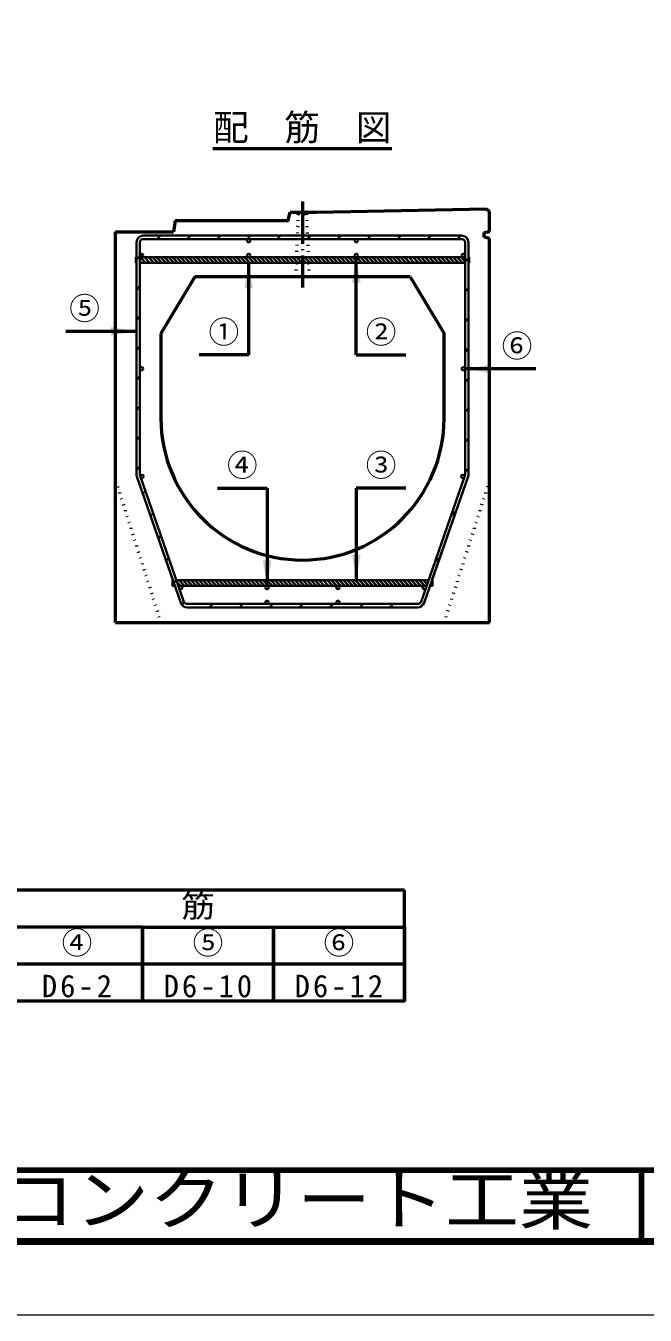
# Model space of a CAD drawing. Units: millimetres, scale not verified. Extents: x -2102 to 2102, y -1485 to 1485.
# Drawn here: x -962 to -87, y -1485 to 335 of the extents above; entities that cross this region are included whole.
import ezdxf
from ezdxf.enums import TextEntityAlignment as Align

# ---------------------------------------------------------------- set-up
doc = ezdxf.new("R2010")
doc.units = ezdxf.units.MM
doc.header["$LTSCALE"] = 5
doc.linetypes.add('DOTTED', pattern=[1.75, 0.25, -1.5])
doc.linetypes.add('LONG_DASHED_DOTTED', pattern=[15.25, 12, -1.5, 0.25, -1.5])
doc.layers.add('0-0_V-nasSTD', color=7, linetype='Continuous', lineweight=35)
doc.layers.add('0-1_0', color=7, linetype='Continuous', lineweight=50)
doc.styles.add('ＭＳ ゴシック', font='')
doc.styles.get('ＭＳ ゴシック').set_extended_font_data('MS Gothic')

msp = doc.modelspace()

# ---------------------------------------------------------------- linework, layer by layer
at = {"layer": '0-0_V-nasSTD', "lineweight": 50}
for p, q in [((-797.5, -885), (-982.5, -885)), ((-612.5, -885), (-797.5, -885)), ((-427.5, -885), (-612.5, -885)), ((-427.5, -937), (-427.5, -885)), ((-797.5, -937), (-612.5, -937)), ((-612.5, -989), (-612.5, -937)), ((-612.5, -937), (-427.5, -937)), ((-612.5, -1041), (-612.5, -989))]:
    msp.add_line(p, q, dxfattribs=at)
at = {"layer": '0-0_V-nasSTD', "lineweight": 100}
for p, q in [((-92.5, -1280), (-92.5, -1380)), ((-1997.5, -1380), (1997.5, -1380))]:
    msp.add_line(p, q, dxfattribs=at)
at = {"layer": '0-0_V-nasSTD', "lineweight": 18}
for points in [[(-2102.5, -1485), (-2102.5, 1485), (2102.5, 1485), (2102.5, -1485)], [(-2002.5, -1385), (-2002.5, 1385), (2002.5, 1385), (2002.5, -1385)]]:
    msp.add_lwpolyline(points, close=True, dxfattribs=at)
at = {"layer": '0-0_V-nasSTD', "lineweight": 50}
for points in [[(-982.5, -989), (-797.5, -989), (-797.5, -937), (-982.5, -937)], [(-797.5, -989), (-797.5, -937), (-797.5, -989)], [(-797.5, -989), (-612.5, -989), (-612.5, -937)], [(-612.5, -989), (-612.5, -937), (-612.5, -989)], [(-612.5, -989), (-427.5, -989), (-427.5, -937)], [(-612.5, -1041), (-427.5, -1041), (-427.5, -989), (-427.5, -937), (-427.5, -989)], [(-982.5, -1041), (-797.5, -1041), (-797.5, -989)], [(-797.5, -1041), (-797.5, -989), (-797.5, -1041)], [(-797.5, -1041), (-612.5, -1041), (-612.5, -989)], [(-612.5, -1041), (-612.5, -989), (-612.5, -1041)], [(-427.5, -1041), (-427.5, -989), (-427.5, -1041)]]:
    msp.add_lwpolyline(points, dxfattribs=at)
at = {"layer": '0-0_V-nasSTD'}
for points in [[(-653.525, -35.258), (-647.525, 0.742), (-641.525, -35.258)], [(-501.525, -27.258), (-495.525, 8.742), (-489.525, -27.258)], [(-841.925, -101.939), (-841.925, -89.939), (-805.925, -95.939)], [(-341.925, -148.858), (-305.925, -154.858), (-305.925, -142.858)], [(-501.525, -411.258), (-495.525, -447.258), (-489.525, -411.258)], [(-627.525, -419.258), (-621.525, -455.258), (-615.525, -419.258)]]:
    msp.add_solid(points, dxfattribs=at)
at = {"layer": '0-1_0'}
for p, q in [((-697.928, 162.342), (-445.122, 162.342)), ((-551.525, 72.342), (-311.525, 77.142)), ((-311.525, 77.142), (-307.525, 73.142)), ((-307.525, 44.742), (-307.525, 73.142)), ((-751.525, 60.342), (-753.925, 44.342)), ((-589.125, 72.342), (-551.525, 72.342)), ((-835.525, -506.858), (-835.525, 44.342)), ((-835.525, 44.342), (-753.925, 44.342)), ((-314.725, 43.542), (-307.525, 44.742)), ((-314.725, 37.142), (-314.725, 43.542)), ((-307.525, 35.142), (-314.725, 37.142)), ((-307.525, -506.858), (-307.525, 35.142)), ((-647.525, -129.258), (-647.525, 0.742)), ((-495.525, -129.258), (-495.525, 8.742)), ((-723.525, -18.858), (-771.525, -98.858)), ((-419.525, -18.858), (-723.525, -18.858)), ((-419.525, -18.858), (-371.525, -98.858)), ((-905.925, -95.939), (-805.925, -95.939)), ((-771.525, -98.858), (-771.525, -218.858)), ((-371.525, -218.858), (-371.525, -98.858)), ((-647.525, -129.258), (-717.525, -129.258)), ((-495.525, -129.258), (-425.525, -129.258)), ((-241.925, -148.858), (-341.925, -148.858)), ((-691.525, -317.258), (-621.525, -317.258)), ((-621.525, -317.258), (-621.525, -455.258)), ((-495.525, -317.258), (-495.525, -447.258)), ((-425.525, -317.258), (-495.525, -317.258)), ((-835.525, -506.858), (-307.525, -506.858))]:
    msp.add_line(p, q, dxfattribs=at)
at = {"layer": '0-1_0', "linetype": 'LONG_DASHED_DOTTED'}
msp.add_line((-571.525, 87.342), (-571.525, -33.858), dxfattribs=at)
at = {"layer": '0-1_0', "linetype": 'DOTTED'}
for p, q in [((-577.525, 69.942), (-581.525, -18.858)), ((-577.525, 69.942), (-579.925, 72.342)), ((-577.525, 69.942), (-565.525, 69.942)), ((-565.525, 69.942), (-563.125, 72.342)), ((-561.525, -18.858), (-565.525, 69.942)), ((-835.525, -306.858), (-771.525, -506.858)), ((-307.525, -306.858), (-371.525, -506.858))]:
    msp.add_line(p, q, dxfattribs=at)
at = {"layer": '0-1_0', "lineweight": 35}
for p, q in [((-796.325, 39.142), (-346.725, 39.142)), ((-772.046, 39.142), (-776.846, 34.342)), ((-729.62, 39.142), (-734.42, 34.342)), ((-687.193, 39.142), (-691.993, 34.342)), ((-644.767, 39.142), (-649.567, 34.342)), ((-602.341, 39.142), (-607.141, 34.342)), ((-559.914, 39.142), (-564.714, 34.342)), ((-517.488, 39.142), (-522.288, 34.342)), ((-475.061, 39.142), (-479.861, 34.342)), ((-432.635, 39.142), (-437.435, 34.342)), ((-390.209, 39.142), (-395.009, 34.342)), ((-347.782, 39.142), (-352.582, 34.342)), ((-805.925, 29.542), (-805.925, -297.636)), ((-801.125, 29.542), (-801.125, -298.447)), ((-801.125, -298.447), (-801.125, 29.542)), ((-346.725, 34.342), (-796.325, 34.342)), ((-796.325, 34.342), (-346.725, 34.342)), ((-341.925, -298.447), (-341.925, 29.542)), ((-341.925, 29.542), (-341.925, -298.447)), ((-337.125, -297.636), (-337.125, 29.542)), ((-806.725, 8.742), (-806.725, 0.742)), ((-805.925, 8.742), (-806.725, 8.742)), ((-806.725, 3.604), (-805.925, 2.804)), ((-806.725, 0.742), (-805.925, 0.742)), ((-806.725, 0.742), (-805.925, 0.742)), ((-806.207, 8.742), (-805.925, 8.46)), ((-801.125, 10.063), (-805.925, 5.263)), ((-341.925, 8.742), (-801.125, 8.742)), ((-801.125, 3.66), (-798.207, 0.742)), ((-341.925, 0.742), (-801.125, 0.742)), ((-580.373, 0.742), (-801.125, 0.742)), ((-797.822, 13.366), (-800.949, 10.24)), ((-800.55, 8.742), (-792.55, 0.742)), ((-794.893, 8.742), (-786.893, 0.742)), ((-789.237, 8.742), (-781.237, 0.742)), ((-783.58, 8.742), (-775.58, 0.742)), ((-777.923, 8.742), (-769.923, 0.742)), ((-772.266, 8.742), (-764.266, 0.742)), ((-766.609, 8.742), (-758.609, 0.742)), ((-760.952, 8.742), (-752.952, 0.742)), ((-755.295, 8.742), (-747.295, 0.742)), ((-749.639, 8.742), (-741.639, 0.742)), ((-743.982, 8.742), (-735.982, 0.742)), ((-738.325, 8.742), (-730.325, 0.742)), ((-732.668, 8.742), (-724.668, 0.742)), ((-727.011, 8.742), (-719.011, 0.742)), ((-721.354, 8.742), (-713.354, 0.742)), ((-715.697, 8.742), (-707.697, 0.742)), ((-710.041, 8.742), (-702.041, 0.742)), ((-704.384, 8.742), (-696.384, 0.742)), ((-698.727, 8.742), (-690.727, 0.742)), ((-693.07, 8.742), (-685.07, 0.742)), ((-687.413, 8.742), (-679.413, 0.742)), ((-681.756, 8.742), (-673.756, 0.742)), ((-676.1, 8.742), (-668.1, 0.742)), ((-670.443, 8.742), (-662.443, 0.742)), ((-664.786, 8.742), (-656.786, 0.742)), ((-659.129, 8.742), (-651.129, 0.742)), ((-653.472, 8.742), (-645.472, 0.742)), ((-647.815, 8.742), (-639.815, 0.742)), ((-642.158, 8.742), (-634.158, 0.742)), ((-636.502, 8.742), (-628.502, 0.742)), ((-630.845, 8.742), (-622.845, 0.742)), ((-625.188, 8.742), (-617.188, 0.742)), ((-619.531, 8.742), (-611.531, 0.742)), ((-613.874, 8.742), (-605.874, 0.742)), ((-608.217, 8.742), (-600.217, 0.742)), ((-602.56, 8.742), (-594.56, 0.742)), ((-596.904, 8.742), (-588.904, 0.742)), ((-591.247, 8.742), (-583.247, 0.742)), ((-585.59, 8.742), (-577.59, 0.742)), ((-579.933, 8.742), (-571.933, 0.742)), ((-574.276, 8.742), (-566.276, 0.742)), ((-568.619, 8.742), (-560.619, 0.742)), ((-562.962, 8.742), (-554.962, 0.742)), ((-557.306, 8.742), (-549.306, 0.742)), ((-551.649, 8.742), (-543.649, 0.742)), ((-545.992, 8.742), (-537.992, 0.742)), ((-540.335, 8.742), (-532.335, 0.742)), ((-534.678, 8.742), (-526.678, 0.742)), ((-529.021, 8.742), (-521.021, 0.742)), ((-523.364, 8.742), (-515.364, 0.742)), ((-517.708, 8.742), (-509.708, 0.742)), ((-512.051, 8.742), (-504.051, 0.742)), ((-506.394, 8.742), (-498.394, 0.742)), ((-500.737, 8.742), (-492.737, 0.742)), ((-495.08, 8.742), (-487.08, 0.742)), ((-489.423, 8.742), (-481.423, 0.742)), ((-483.766, 8.742), (-475.766, 0.742)), ((-478.11, 8.742), (-470.11, 0.742)), ((-472.453, 8.742), (-464.453, 0.742)), ((-466.796, 8.742), (-458.796, 0.742)), ((-461.139, 8.742), (-453.139, 0.742)), ((-455.482, 8.742), (-447.482, 0.742)), ((-449.825, 8.742), (-441.825, 0.742)), ((-444.168, 8.742), (-436.168, 0.742)), ((-438.512, 8.742), (-430.512, 0.742)), ((-432.855, 8.742), (-424.855, 0.742)), ((-427.198, 8.742), (-419.198, 0.742)), ((-421.541, 8.742), (-413.541, 0.742)), ((-415.884, 8.742), (-407.884, 0.742)), ((-410.227, 8.742), (-402.227, 0.742)), ((-404.571, 8.742), (-396.571, 0.742)), ((-398.914, 8.742), (-390.914, 0.742)), ((-393.257, 8.742), (-385.257, 0.742)), ((-387.6, 8.742), (-379.6, 0.742)), ((-381.943, 8.742), (-373.943, 0.742)), ((-376.286, 8.742), (-368.286, 0.742)), ((-370.629, 8.742), (-362.629, 0.742)), ((-364.973, 8.742), (-356.973, 0.742)), ((-359.316, 8.742), (-351.316, 0.742)), ((-353.659, 8.742), (-345.659, 0.742)), ((-348.002, 8.742), (-341.925, 2.666)), ((-342.345, 8.742), (-341.925, 8.322)), ((-337.125, 7.373), (-341.925, 2.573)), ((-336.325, 8.742), (-337.125, 8.742)), ((-337.125, 3.522), (-336.325, 2.722)), ((-337.125, 0.742), (-336.325, 0.742)), ((-336.688, 8.742), (-336.325, 8.379)), ((-801.125, -32.363), (-805.925, -37.163)), ((-341.925, -39.853), (-337.125, -35.053)), ((-801.125, -74.789), (-805.925, -79.589)), ((-341.925, -82.28), (-337.125, -77.48)), ((-801.125, -117.216), (-805.925, -122.016)), ((-341.925, -124.706), (-337.125, -119.906)), ((-801.125, -159.642), (-805.925, -164.442)), ((-341.925, -167.133), (-337.125, -162.333)), ((-801.125, -202.069), (-805.925, -206.869)), ((-341.925, -209.559), (-337.125, -204.759)), ((-801.125, -244.495), (-805.925, -249.295)), ((-341.925, -251.985), (-337.125, -247.185)), ((-801.125, -286.921), (-805.925, -291.721)), ((-341.925, -294.412), (-337.125, -289.612)), ((-743.333, -479.211), (-805.392, -300.79)), ((-800.859, -300.024), (-739.081, -477.635)), ((-739.081, -477.635), (-800.859, -300.024)), ((-342.192, -300.024), (-403.969, -477.635)), ((-342.192, -300.024), (-403.969, -477.635)), ((-399.718, -479.211), (-337.658, -300.79)), ((-337.658, -300.79), (-388.603, -447.258)), ((-346.421, -298.908), (-346.972, -299.458)), ((-793.36, -321.583), (-796.921, -325.144)), ((-782.411, -353.06), (-785.973, -356.622)), ((-361.968, -356.881), (-354.608, -349.521)), ((-771.462, -384.538), (-775.024, -388.099)), ((-760.514, -416.016), (-764.075, -419.577)), ((-384.596, -421.935), (-377.236, -414.575)), ((-755.247, -447.258), (-754.447, -447.258)), ((-755.247, -447.258), (-755.247, -455.258)), ((-755.247, -449.511), (-752.818, -451.94)), ((-753.126, -451.055), (-749.565, -447.493)), ((-749.647, -447.258), (-393.403, -447.258)), ((-393.403, -447.258), (-749.647, -447.258)), ((-748.475, -450.626), (-743.844, -455.258)), ((-746.187, -447.258), (-738.187, -455.258)), ((-740.53, -447.258), (-732.53, -455.258)), ((-734.873, -447.258), (-726.873, -455.258)), ((-729.216, -447.258), (-721.216, -455.258)), ((-723.56, -447.258), (-715.56, -455.258)), ((-717.903, -447.258), (-709.903, -455.258)), ((-712.246, -447.258), (-704.246, -455.258)), ((-706.589, -447.258), (-698.589, -455.258)), ((-700.932, -447.258), (-692.932, -455.258)), ((-695.275, -447.258), (-687.275, -455.258)), ((-689.618, -447.258), (-681.618, -455.258)), ((-683.962, -447.258), (-675.962, -455.258)), ((-678.305, -447.258), (-670.305, -455.258)), ((-672.648, -447.258), (-664.648, -455.258)), ((-666.991, -447.258), (-658.991, -455.258)), ((-661.334, -447.258), (-653.334, -455.258)), ((-655.677, -447.258), (-647.677, -455.258)), ((-650.02, -447.258), (-642.02, -455.258)), ((-644.364, -447.258), (-636.364, -455.258)), ((-638.707, -447.258), (-630.707, -455.258)), ((-633.05, -447.258), (-625.05, -455.258)), ((-627.393, -447.258), (-619.393, -455.258)), ((-621.736, -447.258), (-613.736, -455.258)), ((-616.079, -447.258), (-608.079, -455.258)), ((-610.422, -447.258), (-602.422, -455.258)), ((-604.766, -447.258), (-596.766, -455.258)), ((-599.109, -447.258), (-591.109, -455.258)), ((-593.452, -447.258), (-585.452, -455.258)), ((-587.795, -447.258), (-579.795, -455.258)), ((-582.138, -447.258), (-574.138, -455.258)), ((-576.481, -447.258), (-568.481, -455.258)), ((-570.824, -447.258), (-562.824, -455.258)), ((-565.168, -447.258), (-557.168, -455.258)), ((-559.511, -447.258), (-551.511, -455.258)), ((-553.854, -447.258), (-545.854, -455.258)), ((-548.197, -447.258), (-540.197, -455.258)), ((-542.54, -447.258), (-534.54, -455.258)), ((-536.883, -447.258), (-528.883, -455.258)), ((-531.226, -447.258), (-523.226, -455.258)), ((-525.57, -447.258), (-517.57, -455.258)), ((-519.913, -447.258), (-511.913, -455.258)), ((-514.256, -447.258), (-506.256, -455.258)), ((-508.599, -447.258), (-500.599, -455.258)), ((-502.942, -447.258), (-494.942, -455.258)), ((-497.285, -447.258), (-489.285, -455.258)), ((-491.629, -447.258), (-483.629, -455.258)), ((-485.972, -447.258), (-477.972, -455.258)), ((-480.315, -447.258), (-472.315, -455.258)), ((-474.658, -447.258), (-466.658, -455.258)), ((-469.001, -447.258), (-461.001, -455.258)), ((-463.344, -447.258), (-455.344, -455.258)), ((-457.687, -447.258), (-449.687, -455.258)), ((-452.031, -447.258), (-444.031, -455.258)), ((-446.374, -447.258), (-438.374, -455.258)), ((-440.717, -447.258), (-432.717, -455.258)), ((-435.06, -447.258), (-427.06, -455.258)), ((-429.403, -447.258), (-421.403, -455.258)), ((-423.746, -447.258), (-415.746, -455.258)), ((-418.089, -447.258), (-410.089, -455.258)), ((-412.433, -447.258), (-404.433, -455.258)), ((-406.776, -447.258), (-398.776, -455.258)), ((-401.119, -447.258), (-395.395, -452.982)), ((-395.462, -447.258), (-393.935, -448.785)), ((-390.373, -452.346), (-387.803, -454.916)), ((-388.914, -448.149), (-387.803, -449.259)), ((-755.247, -455.168), (-755.158, -455.258)), ((-755.247, -455.258), (-751.664, -455.258)), ((-746.864, -455.258), (-396.186, -455.258)), ((-741.734, -482.089), (-738.47, -478.824)), ((-734.547, -480.858), (-408.503, -480.858)), ((-408.503, -480.858), (-734.547, -480.858)), ((-734.265, -485.658), (-408.785, -485.658)), ((-702.877, -485.658), (-698.077, -480.858)), ((-660.45, -485.658), (-655.65, -480.858)), ((-618.024, -485.658), (-613.224, -480.858)), ((-575.597, -485.658), (-570.797, -480.858)), ((-533.171, -485.658), (-528.371, -480.858)), ((-490.745, -485.658), (-485.945, -480.858)), ((-448.318, -485.658), (-443.518, -480.858)), ((-405.195, -484.961), (-399.881, -479.647))]:
    msp.add_line(p, q, dxfattribs=at)
at = {"layer": '0-1_0', "lineweight": 100}
msp.add_line((-1997.5, -1280), (1997.5, -1280), dxfattribs=at)
at = {"layer": '0-1_0'}
msp.add_lwpolyline([(-751.525, 60.342), (-591.525, 60.342), (-589.125, 72.342)], dxfattribs=at)
at = {"layer": '0-1_0', "lineweight": 35}
for points in [[(-805.925, 8.742), (-806.725, 8.742), (-806.725, 0.742)], [(-801.125, 8.742), (-798.725, 8.742), (-647.525, 8.742), (-580.013, 8.742), (-571.525, 8.742), (-563.038, 8.742), (-495.525, 8.742), (-344.325, 8.742), (-341.925, 8.742)], [(-341.925, 0.742), (-562.677, 0.742), (-571.525, 0.742), (-580.373, 0.742)], [(-337.125, 8.742), (-336.325, 8.742), (-336.325, 0.742)], [(-337.125, 0.742), (-336.325, 0.742), (-336.325, 8.742)], [(-754.447, -447.258), (-755.247, -447.258), (-755.247, -455.258), (-751.664, -455.258)], [(-388.603, -447.258), (-387.803, -447.258), (-387.803, -455.258), (-391.386, -455.258)], [(-388.603, -447.258), (-387.803, -447.258), (-387.803, -455.258), (-391.386, -455.258), (-391.386, -455.258)], [(-746.864, -455.258), (-743.489, -455.258), (-621.525, -455.258), (-521.525, -455.258), (-399.562, -455.258), (-396.186, -455.258)]]:
    msp.add_lwpolyline(points, dxfattribs=at)
for centre in [(-647.525, 31.942), (-495.525, 31.942), (-798.725, 11.142), (-647.525, 11.142), (-495.525, 11.142), (-344.325, 11.142), (-798.725, -148.858), (-344.325, -148.858), (-798.028, -300.858), (-345.022, -300.858), (-743.489, -457.658), (-621.525, -457.658), (-521.525, -457.658), (-399.562, -457.658), (-621.525, -478.458), (-521.525, -478.458)]:
    msp.add_circle(centre, 2.4, dxfattribs=at)
for centre, radius, start, end in [((-796.325, 29.542), 9.6, 90, 180), ((-346.725, 29.542), 9.6, 0, 90), ((-796.325, 29.542), 4.8, 90, 180), ((-796.325, 29.542), 4.8, 90, 180), ((-346.725, 29.542), 4.8, 0, 90), ((-346.725, 29.542), 4.8, 0, 90), ((-796.325, -297.636), 9.6, 180, 199.17901), ((-796.325, -298.447), 4.8, 180, 199.17901), ((-796.325, -298.447), 4.8, 180, 199.17902), ((-346.725, -298.447), 4.8, 340.82099, 0), ((-346.725, -298.447), 4.8, 340.82099, 0), ((-346.725, -297.636), 9.6, 340.82099, 0), ((-734.265, -476.058), 9.6, 199.17901, 270), ((-734.547, -476.058), 4.8, 199.17901, 270), ((-734.547, -476.058), 4.8, 199.17901, 270), ((-408.785, -476.058), 9.6, 270, 340.82099), ((-408.503, -476.058), 4.8, 270, 340.82099), ((-408.503, -476.058), 4.8, 270, 340.82101)]:
    msp.add_arc(centre, radius, start, end, dxfattribs=at)
at = {"layer": '0-1_0'}
msp.add_arc((-571.525, -218.858), 200, 180, 0, dxfattribs=at)

# ---------------------------------------------------------------- texts
at = {"layer": '0-0_V-nasSTD', "style": 'ＭＳ ゴシック'}
for s, height, p in [('配\u3000筋\u3000図', 36.95, (-697.928, 162.342)), ('⑤', 31.67, (-900.925, -88.939)), ('①', 31.67, (-704.125, -122.258)), ('②', 31.67, (-482.125, -122.258)), ('⑥', 31.67, (-290.125, -141.858)), ('④', 31.67, (-678.125, -310.258)), ('③', 31.67, (-482.125, -310.258)), ('④', 31.67, (-911.6, -984.6)), ('⑤', 31.67, (-726.6, -984.6)), ('⑥', 31.67, (-541.6, -984.6))]:
    msp.add_text(s, height=height, dxfattribs=at).set_placement(p, align=Align.BOTTOM_LEFT)
at = {"layer": '0-0_V-nasSTD', "style": 'ＭＳ ゴシック', "width": 1.1}
for s, height, p in [('配\u3000\u3000\u3000\u3000\u3000\u3000\u3000\u3000\u3000\u3000筋', 31.67, (-1265.46, -932.6)), ('株式会社船生コンクリート工業', 69.65, (-1624.221, -1377.45))]:
    msp.add_text(s, height=height, dxfattribs=at).set_placement(p, align=Align.BOTTOM_LEFT)
at = {"layer": '0-0_V-nasSTD', "char_height": 31.67, "attachment_point": 7, "style": 'ＭＳ ゴシック'}
for s, insert in [('\\T1.2;D6-2', (-939.68, -1036.6)), ('\\T1.2;D6-10', (-767.64, -1036.6)), ('\\T1.2;D6-12', (-582.64, -1036.6))]:
    msp.add_mtext(s, dxfattribs=dict(at, insert=insert))

doc.saveas('drawing.dxf')
